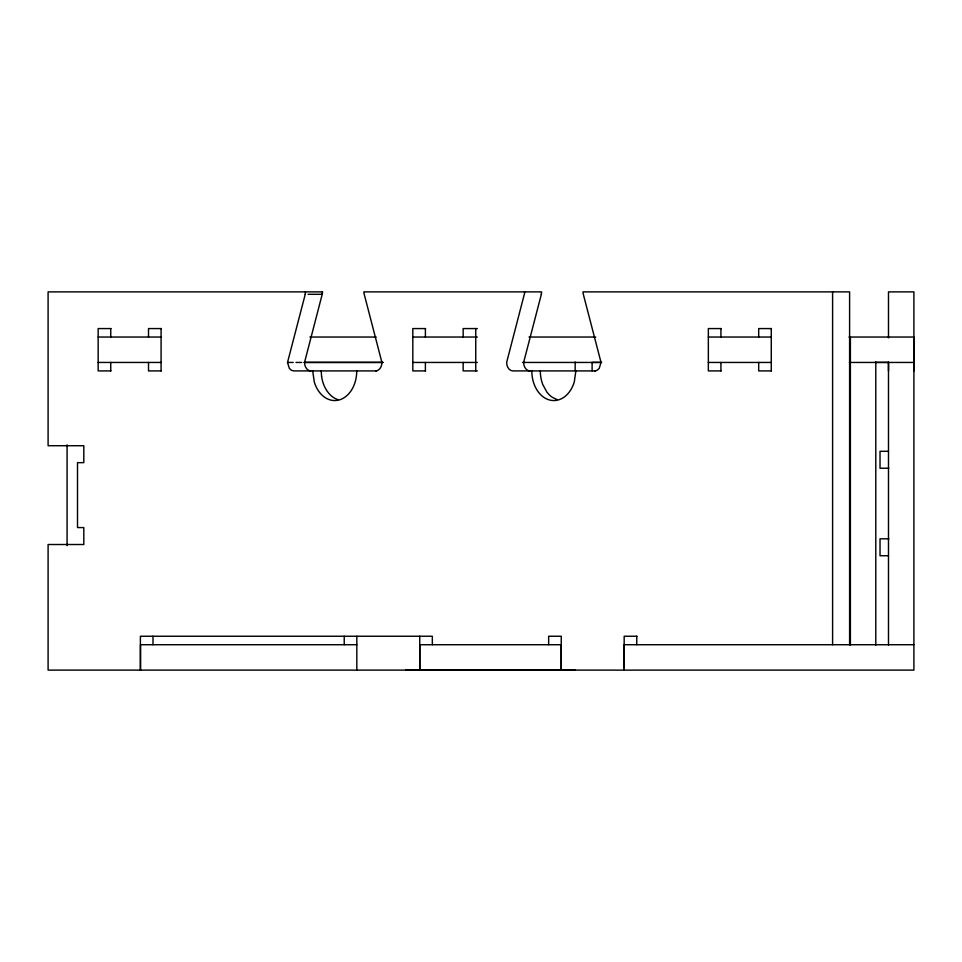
<?xml version="1.0" encoding="UTF-8"?>
<svg xmlns="http://www.w3.org/2000/svg" width="962" height="962" viewBox="0 0 962 962"><rect width="100%" height="100%" fill="white"/><g stroke="black" fill="none" stroke-linecap="round" stroke-linejoin="round"><path stroke-width="1.44" d="M419.745 636.243L419.745 670.117L419.745 644.72L561.243 644.72L561.243 670.117L561.243 636.243L548.653 636.243L548.653 644.72M888.491 370.911L888.491 362.073M913.9 370.911L913.9 337.037L849.013 337.037M575.853 370.911L574.314 381.83A29.63 22.03 -89.9 0 1 549.675 400.024A29.63 22.03 -89.9 0 1 531.806 370.911M849.602 644.72L849.602 291.883L583.044 291.883A8.393 6.253 90 0 0 583.321 294.288L601.034 362.446L599.182 368.434L597.053 370.322L594.732 370.911M310.81 370.911A8.466 6.289 -90 0 1 304.533 362.446L322.366 293.711M376.551 370.911L293.819 370.911L291.498 370.322L289.37 368.434L287.518 362.446L305.243 294.3M541.353 294.3L523.629 362.446A8.466 6.289 -90 0 0 529.918 370.911M322.51 291.883L48.1 291.883L48.1 445.719L83.814 445.719L83.802 462.65L77.513 462.65L77.513 527.573L83.802 527.573L83.814 544.516L48.1 544.516L48.1 670.117L913.9 670.117L913.9 291.883L888.491 291.883L888.491 337.818M308.08 294.3L322.246 294.3M110.907 328.571L98.16 328.571L98.16 370.911L110.907 370.911M161.255 328.571L148.509 328.571L148.509 337.037M425.565 328.571L412.818 328.571L412.818 370.911L425.565 370.911M477.32 328.571L463.155 328.571L463.155 337.037M721.091 328.571L708.345 328.571L708.345 370.911L721.091 370.911M771.44 328.571L758.693 328.571L758.693 337.037M98.16 337.037L161.255 337.037M309.908 337.037L376.202 337.037M412.806 337.037L477.32 337.037M529.04 337.037L595.706 337.037M708.345 337.037L771.44 337.037M305.05 362.385L382.888 362.385M601.094 362.385L592.111 362.385L592.111 370.851M875.023 362.385L888.491 362.385M98.16 362.446L161.255 362.446M287.518 362.446L293.194 362.446M296.019 362.446L301.695 362.446M303.944 362.446L382.948 362.446M412.806 362.446L477.32 362.446M522.498 362.446L601.635 362.446M708.345 362.446L771.44 362.446M849.41 362.446L913.9 362.446M161.255 370.911L148.509 370.911L148.509 362.446M477.32 370.911L463.155 370.911L463.155 362.446M595.67 370.911L512.926 370.911A8.466 6.289 -90 0 1 506.637 362.446L524.47 293.711A8.502 6.325 90 0 0 524.615 291.883M771.44 370.911L758.693 370.911L758.693 362.446M888.491 451.298L880.026 451.298L880.026 468.241L888.864 468.241M888.864 538.804L880.026 538.804L880.026 555.735L888.491 555.735M636.916 636.243L624.17 636.243L624.17 670.117L624.17 644.72L913.9 644.72M356.818 644.72L140.5 644.72L140.5 670.117M405.808 670.057L575.18 670.057M556.95 399.531L552.212 397.246A29.581 21.958 89.8 0 1 546.753 391.871L542.772 384.523A29.654 22.03 90 0 1 540.319 370.911M312.698 370.911L314.249 381.83A29.63 22.006 89.9 0 0 338.877 400.024A29.63 22.006 89.9 0 0 356.734 370.887M321.2 370.911L321.573 376.31M888.491 361.965L888.491 645.213M875.793 362.073L875.793 645.081M850.384 337.037L850.384 645.081M832.599 291.883L832.599 644.72M771.271 328.571L771.271 370.911M720.935 328.571L720.935 337.037M720.935 362.446L720.935 370.911M636.76 636.243L636.76 644.72M575.18 362.013L575.18 370.851M475.745 328.571L475.745 370.911M432.335 644.72L432.335 636.243L140.404 636.243L140.404 670.117M425.396 328.571L425.396 337.037M425.396 362.446L425.396 370.911M356.818 636.243L356.818 670.117M344.228 636.243L344.228 644.72M161.087 328.571L161.087 370.911M152.994 636.243L152.994 644.72M110.75 328.571L110.75 337.037M110.75 362.446L110.75 370.911M67.087 444.853L67.087 545.646M322.462 291.883A8.478 6.253 -90 0 1 322.318 293.699M305.459 291.883A8.393 6.253 90 0 1 305.207 294.288M375.625 370.911A8.466 6.289 -90 0 0 381.914 362.446L364.081 293.711A8.478 6.385 -89.9 0 1 363.901 291.883L541.618 291.883A8.381 6.181 -90 0 1 541.269 294.264M337.83 399.651A29.666 22.018 89.9 0 1 326.13 389.586A29.618 21.994 89.9 0 1 321.573 376.31"/></g></svg>
